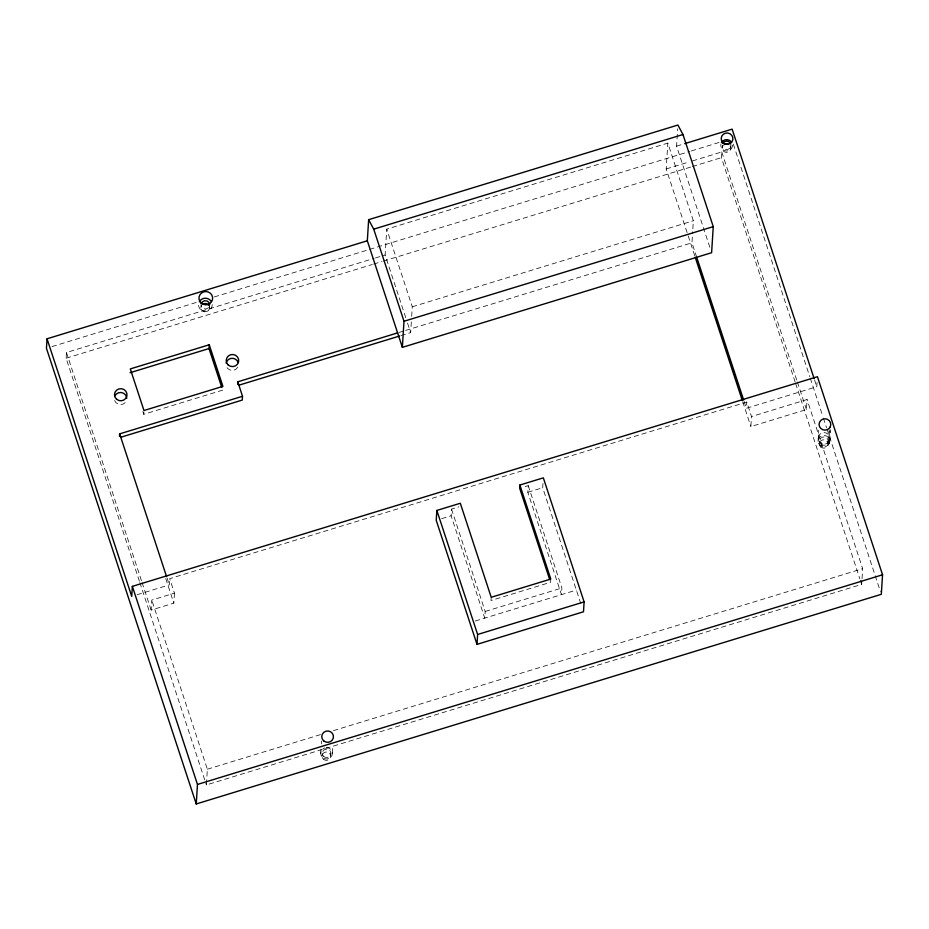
<?xml version="1.0" encoding="UTF-8"?>
<svg xmlns="http://www.w3.org/2000/svg" width="929" height="929" viewBox="0 0 929 929"><rect width="100%" height="100%" fill="white"/><g stroke="black" fill="none" stroke-linecap="round" stroke-linejoin="round"><path stroke-width="0.7" stroke-dasharray="4.64 3.48" d="M139.408 581.206L66.098 358.211L66.458 352.509L374.039 258.378M222.67 390.145L143.74 414.299L143.89 411.779M174.455 593.132L173.816 603.142L151.137 610.086L151.764 600.076L174.455 593.132L169.693 578.662L746.753 402.071L751.503 416.529L750.876 426.55L806.43 409.55L807.057 399.528L751.503 416.529M137.097 594.734L169.299 584.875L169.693 578.662M200.908 307.859L201.094 305.002A4.297 4.169 3.6 0 0 209.199 306.756M209.501 307.499L209.675 304.642M861.938 580.114L861.671 584.399L206.377 784.935L207.364 769.212L151.764 600.076M320.702 753.57L320.969 749.401M321.318 743.839L321.492 741.063M322.096 756.357L322.27 753.5M330.678 755.985L330.863 753.14M332.419 753.071L332.861 746.126M405.729 317.637L385.129 254.987L386.754 229.126L667.823 143.112L693.348 220.754L692.744 230.404M400.956 335.59L410.653 332.628L411.326 321.933M411.675 316.417L412.279 306.779L386.754 229.126M451.54 509.115L485.182 611.456L484.764 618.11L451.122 515.769L451.54 509.115L458.88 506.862M491.22 597.289L491.011 600.517L550.583 582.286L550.723 580.126M528.241 485.635L561.882 587.987L561.464 594.63L527.823 492.289L528.241 485.635L522.121 487.516M580.811 603.641L542.71 487.737L542.977 483.498M694.729 255.742L666.198 168.962L667.823 143.112M709.814 247.253L676.579 146.143L677.659 128.841M696.715 257.275L691.966 242.806L692.662 231.785M795.154 382.04L721.392 157.663L721.752 151.961L690.584 161.507M722.17 148.338L722.344 145.481A4.297 4.169 3.6 0 0 726.838 149.476A4.297 4.169 3.6 0 0 730.937 145.121L730.751 147.978M817.079 382.434L816.8 386.719L746.359 408.284L746.753 402.071M818.031 441.368L818.728 430.22M819.413 444.155L819.587 441.298M821.201 446.164L821.375 443.307M827.994 443.783L828.18 440.938M828.227 444.956L829.098 443.748A5.864 5.69 3.6 0 0 824.116 435.434A5.864 5.69 3.6 0 0 818.472 443.296A5.864 5.69 3.6 0 0 828.227 444.956L829.179 429.674M829.098 443.748L830.061 428.455M829.736 440.869L830.445 429.732M862.031 578.674L862.658 568.676L807.057 399.528M676.579 146.143L683.349 144.065M52.001 346.598L197.61 302.041M214.251 296.943L689.922 151.381M691.315 150.951L720.439 142.044M375.432 257.948L385.129 254.987M666.198 168.962L689.237 161.913M66.098 358.211L372.274 264.51M373.655 264.08L381.97 261.537M383.352 261.119L690.909 166.999M692.302 166.57L721.392 157.663M412.279 306.779L693.348 220.754M398.936 332.489L404.243 330.852M405.578 330.445L691.966 242.806M441.647 518.661L451.122 515.769M527.823 492.289L542.71 487.737M485.182 611.456L561.882 587.987M475.288 621.013L576.363 590.078M207.364 769.212L320.969 734.456M333.441 730.635L862.658 568.676M814.536 379.833L816.8 386.719M733.341 144.146L809.821 376.802M810.274 378.173L822.943 416.715M823.396 418.096L826.566 427.735M827.019 429.105L880.413 591.552M721.752 151.961L796.919 380.623M797.372 382.005L806.43 409.55M795.607 383.422L859.859 578.895M860.312 580.265L861.671 584.399M744.106 401.421L746.359 408.284M742.724 401.758L750.876 426.55M407.517 323.095L410.653 332.628M142.857 411.617L143.74 414.299M167.046 578.012L169.299 584.875M165.722 578.535L173.816 603.142M66.458 352.509L141.626 581.159M142.079 582.541L151.137 610.086M139.861 582.588L206.377 784.935M730.078 145.911A4.297 4.169 3.6 0 1 729.091 151.462A4.297 4.169 3.6 0 1 723.296 150.974A4.297 4.169 3.6 0 1 723.285 145.342M212.218 304.538A6.84 6.631 3.6 0 1 205.704 311.459A6.84 6.631 3.6 0 1 198.551 305.107M326.288 747.636A5.864 5.69 3.6 0 1 331.99 755.498A5.864 5.69 3.6 0 1 322.258 757.158A5.864 5.69 3.6 0 1 324.778 747.891M209.304 306.419A4.297 4.169 3.6 0 1 204.844 311.83A4.297 4.169 3.6 0 1 201.384 305.746M732.493 145.052A5.864 5.69 3.6 0 1 726.153 150.974A5.864 5.69 3.6 0 1 720.916 144.076M237.778 367.152A6.259 6.062 3.6 0 1 226.258 366.165M125.148 402.629A6.259 6.062 3.6 0 1 114.557 400.353M829.272 440.892L828.401 442.111A5.864 5.69 3.6 0 1 818.658 440.439A5.864 5.69 3.6 0 1 824.302 432.589A5.864 5.69 3.6 0 1 829.272 440.892M323.675 756.392A4.297 4.169 3.6 0 0 330.77 754.22A4.297 4.169 3.6 0 0 325.255 749.343A4.297 4.169 3.6 0 0 323.675 756.392M323.489 759.248A4.297 4.169 3.6 0 0 330.585 757.077A4.297 4.169 3.6 0 0 325.08 752.188A4.297 4.169 3.6 0 0 323.489 759.248M820.992 444.19A4.297 4.169 3.6 0 0 828.087 442.018A4.297 4.169 3.6 0 0 822.571 437.141A4.297 4.169 3.6 0 0 820.992 444.19M820.818 447.046A4.297 4.169 3.6 0 0 827.902 444.875A4.297 4.169 3.6 0 0 822.397 439.986A4.297 4.169 3.6 0 0 820.818 447.046"/><path stroke-width="1.39" d="M47.042 338.795L46.45 348.294L196.24 803.957L881.319 594.305L882.55 574.784L817.439 376.709L132.359 586.362L131.721 596.383L47.042 338.795L367.327 240.785L368.65 219.685L677.903 125.043L682.978 134.519L713.251 226.63L711.614 252.711L402.362 347.353L367.327 240.785M119.504 436.409L119.655 433.866L242.504 396.277L237.801 381.796L397.6 332.896M221.787 387.463L209.002 348.561L209.234 344.764L130.304 368.918L143.972 410.513L222.902 386.348L209.234 344.764M196.24 803.957L197.471 784.436L132.359 586.362M237.638 384.327L237.801 381.796M242.504 396.277L242.26 400.074L120.805 437.245M402.362 347.353L403.999 321.26L373.725 229.161L368.65 219.685M519.88 485.031L550.792 579.057L491.22 597.289L460.308 503.263L436.851 510.439L436.224 520.321L477.007 644.366L583.493 611.77L584.109 601.887L543.337 477.854L519.88 485.031L519.671 488.259L549.689 579.557M477.007 644.366L477.622 634.484L436.851 510.439M373.725 229.161L682.978 134.519M684.708 143.647L732.122 129.143L814.083 378.463M130.06 372.715L209.002 348.561M403.999 321.26L713.251 226.63M238.95 385.175L399.575 336.019M477.622 634.484L584.109 601.887M197.471 784.436L882.55 574.784M696.715 257.275L743.653 400.051M695.182 257.124L742.271 400.376M119.655 433.866L166.593 576.642M722.82 143.38A4.297 4.169 3.6 0 1 730.74 144.053M724.132 144.634A4.297 4.169 3.6 0 1 728.429 144.459M199.305 301.762A6.84 6.631 3.6 0 1 211.138 301.263M201.187 303.922A4.297 4.169 3.6 0 1 209.675 304.642M721.427 142.671A5.864 5.69 3.6 0 1 731.576 142.253M202.882 304.155A4.297 4.169 3.6 0 1 208.828 305.432M226.107 363.03A6.259 6.062 3.6 0 1 238.172 362.519M114.964 395.719A6.259 6.062 3.6 0 1 126.762 398.262M830.143 427.073L829.272 428.292A5.864 5.69 3.6 0 1 819.529 426.62A5.864 5.69 3.6 0 1 825.173 418.77A5.864 5.69 3.6 0 1 830.143 427.073M201.198 303.063A6.84 6.631 3.6 0 0 212.486 299.614A6.84 6.631 3.6 0 0 203.718 291.845A6.84 6.631 3.6 0 0 201.198 303.063M116.543 399.203A6.259 6.062 3.6 0 0 126.867 396.044A6.259 6.062 3.6 0 0 118.854 388.937A6.259 6.062 3.6 0 0 116.543 399.203M228.244 365.016A6.259 6.062 3.6 0 0 238.567 361.857A6.259 6.062 3.6 0 0 230.555 354.762A6.259 6.062 3.6 0 0 228.244 365.016M323.664 740.843A5.864 5.69 3.6 0 0 333.337 737.881A5.864 5.69 3.6 0 0 325.835 731.228A5.864 5.69 3.6 0 0 323.664 740.843M723.11 142.845A5.864 5.69 3.6 0 0 732.784 139.884A5.864 5.69 3.6 0 0 725.27 133.23A5.864 5.69 3.6 0 0 723.11 142.845"/></g></svg>
